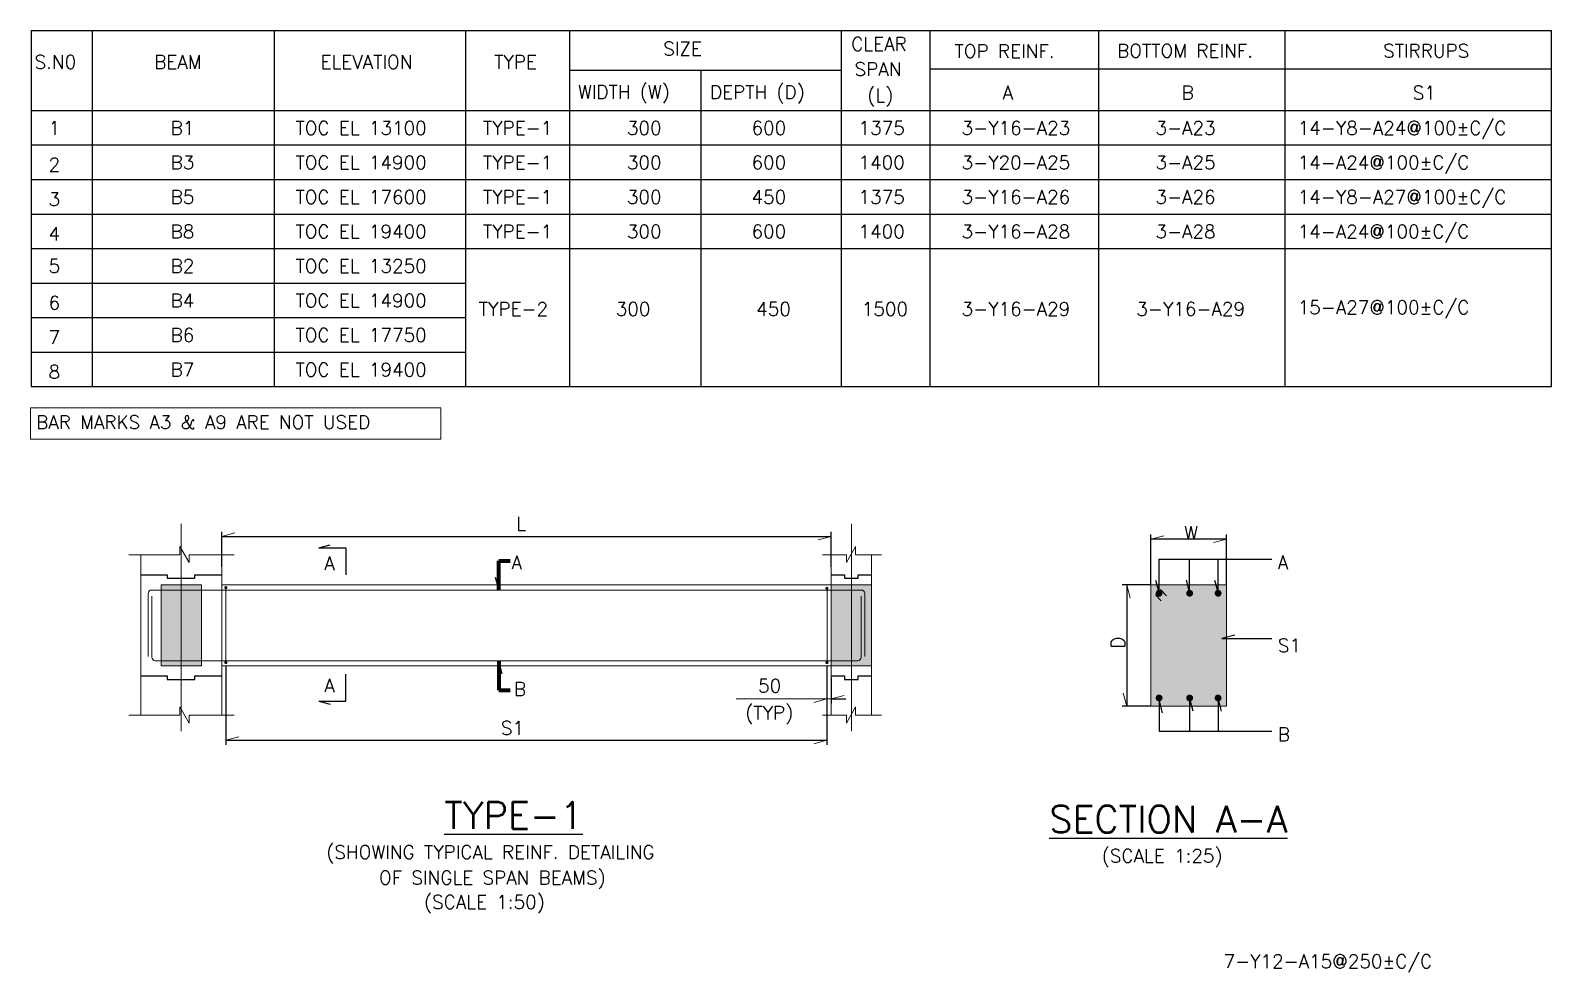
# Model space of a CAD drawing. Header units: millimetres. Extents: x 340192 to 549303, y -616317 to -538642.
# Drawn here: x 518110 to 535028, y -604059 to -593575 of the extents above; entities that cross this region are included whole.
import ezdxf
from ezdxf.enums import TextEntityAlignment as Align
from ezdxf.lldxf.tags import DXFTag

# ---------------------------------------------------------------- set-up
doc = ezdxf.new("R2010")
doc.units = ezdxf.units.MM
doc.header["$LTSCALE"] = 250
doc.header["$MEASUREMENT"] = 0
doc.linetypes.add('DOT2', pattern=[125, 0, -125])
doc.layers.get('DEFPOINTS').update_dxf_attribs({"lineweight": 0})
for name, color, linetype, lineweight in [('2MM', 2, 'Continuous', 0), ('bor', 6, 'Continuous', 0), ('CIVIL', 3, 'Continuous', 0), ('CV-CB-DIM', 2, 'Continuous', 0), ('CV-CB-GRID', 8, 'CENTER', 5), ('CV-CB-LINE', 2, 'Continuous', 0), ('CV-CB-REINFORCEMENT', 6, 'Continuous', 0), ('CV-CB-TEXT', 3, 'Continuous', 0), ('CVTEXT', 3, 'Continuous', 0), ('CVTXT', 3, 'Continuous', 0), ('HATCH', 2, 'Continuous', 0), ('SHADE', 25, 'Continuous', 0), ('TEXT', 3, 'Continuous', 0)]:
    doc.layers.add(name, color=color, linetype=linetype, lineweight=lineweight)
doc.styles.add('ROAMNS', font='romans.shx', dxfattribs={"width": 0.8})
doc.styles.add('ROMANS', font='romans.shx')
doc.styles.get("Standard").update_dxf_attribs({"font": 'romans.shx'})
tags = doc.linetypes.add('CENTER', pattern=[2, 1.25, -0.25, 0.25, -0.25]).pattern_tags.tags
tags[10:11] = [DXFTag(74, 4), DXFTag(75, 0), DXFTag(340, '0'), DXFTag(46, 1.0), DXFTag(50, 0.0), DXFTag(44, 0.0), DXFTag(45, 0.0)]
tags[8:9] = [DXFTag(74, 4), DXFTag(75, 0), DXFTag(340, '0'), DXFTag(46, 1.0), DXFTag(50, 0.0), DXFTag(44, 0.0), DXFTag(45, 0.0)]
tags[6:7] = [DXFTag(74, 4), DXFTag(75, 0), DXFTag(340, '0'), DXFTag(46, 1.0), DXFTag(50, 0.0), DXFTag(44, 0.0), DXFTag(45, 0.0)]
tags[4:5] = [DXFTag(74, 4), DXFTag(75, 0), DXFTag(340, '0'), DXFTag(46, 1.0), DXFTag(50, 0.0), DXFTag(44, 0.0), DXFTag(45, 0.0)]
doc.dimstyles.new('CIVIL', dxfattribs={"dimtxt": 1, "dimasz": 0.0005, "dimexe": 50, "dimexo": 0, "dimgap": 50, "dimtad": 1, "dimdec": 0, "dimlfac": 0.001, "dimzin": 0, "dimdsep": 46, "dimtxsty": 'ROMANS', "dimblk": 'TICK', "dimcen": 0.09, "dimclrd": 2, "dimclre": 2, "dimclrt": 3, "dimadec": 0, "dimazin": 0, "dimtfac": 1, "dimtdec": 0, "dimtofl": 0, "dimtmove": 0, "dimatfit": 3, "dimldrblk": 'TICK', "dimfxl": 1, "dimfrac": 2, "dimtolj": 1, "dimtzin": 0, "dimarcsym": 0})

# ---------------------------------------------------------------- blocks, each defined once
blk = doc.blocks.new('secv1_6')
at = {"layer": 'bor', "lineweight": -2}
for p, q in [((0, 6000), (-670, 3500)), ((0, 6000), (0, 0)), ((0, 0), (6000, 0))]:
    blk.add_line(p, q, dxfattribs=at)
blk = doc.blocks.new('TICK')
at = {"color": 3}
blk.add_line((-289777.747, -77645.713), (0, 0), dxfattribs=at)
blk = doc.blocks.new('*D13')
at = {"layer": 'CVTXT', "color": 2, "lineweight": -2, "transparency": 16777216}
for p, q in [((530570, -599746), (530570, -599186)), ((531413, -599746), (531413, -599186)), ((531413, -599236), (530570, -599236))]:
    blk.add_line(p, q, dxfattribs=at)
at = {"layer": 'DEFPOINTS', "color": 0, "transparency": 16777216}
for p in [(530570, -599236), (530570, -599746, -1931002), (531413, -599746)]:
    blk.add_point(p, dxfattribs=at)
at = {"layer": 'CVTXT', "color": 2, "lineweight": -2, "transparency": 16777216, "xscale": 0.0005, "yscale": 0.0005, "zscale": 0.0005, "rotation": 180}
blk.add_blockref('TICK', (530570, -599236), dxfattribs=at)
at = {"layer": 'CVTXT', "color": 2, "lineweight": -2, "transparency": 16777216, "xscale": 0.0005, "yscale": 0.0005, "zscale": 0.0005}
blk.add_blockref('TICK', (531413, -599236), dxfattribs=at)
blk = doc.blocks.new('*D14')
at = {"layer": 'CVTXT', "color": 2, "lineweight": -2, "transparency": 16777216}
for p, q in [((530570, -599746), (530253, -599746)), ((530303, -599746), (530303, -601096)), ((530570, -601096), (530253, -601096))]:
    blk.add_line(p, q, dxfattribs=at)
at = {"layer": 'DEFPOINTS', "color": 0, "transparency": 16777216}
for p in [(530570, -599746), (530303, -601096), (530570, -601096)]:
    blk.add_point(p, dxfattribs=at)
at = {"layer": 'CVTXT', "color": 2, "lineweight": -2, "transparency": 16777216, "xscale": 0.0005, "yscale": 0.0005, "zscale": 0.0005}
for p, rotation in [((530303, -599746), 90), ((530303, -601096), 270)]:
    blk.add_blockref('TICK', p, dxfattribs=dict(at, rotation=rotation))
blk = doc.blocks.new('*D15')
at = {"layer": 'CVTXT', "color": 2, "lineweight": -2, "transparency": 16777216}
for p, q in [((520283, -600646), (520283, -601524)), ((526969, -600646), (526969, -601524)), ((520283, -601474), (526969, -601474))]:
    blk.add_line(p, q, dxfattribs=at)
at = {"layer": 'DEFPOINTS', "color": 0, "transparency": 16777216}
for p in [(520283, -600646), (526969, -600646), (526969, -601474)]:
    blk.add_point(p, dxfattribs=at)
at = {"layer": 'CVTXT', "color": 2, "lineweight": -2, "transparency": 16777216, "xscale": 0.0005, "yscale": 0.0005, "zscale": 0.0005, "rotation": 180}
blk.add_blockref('TICK', (520283, -601474), dxfattribs=at)
at = {"layer": 'CVTXT', "color": 2, "lineweight": -2, "transparency": 16777216, "xscale": 0.0005, "yscale": 0.0005, "zscale": 0.0005}
blk.add_blockref('TICK', (526969, -601474), dxfattribs=at)
blk = doc.blocks.new('*D16')
at = {"layer": 'CVTXT', "color": 2, "lineweight": -2, "transparency": 16777216}
for p, q in [((520238, -599543), (520238, -599156)), ((520238, -599206), (527015, -599206)), ((527015, -599543), (527015, -599156))]:
    blk.add_line(p, q, dxfattribs=at)
at = {"layer": 'DEFPOINTS', "color": 0, "transparency": 16777216}
for p in [(527015, -599206), (520238, -599543), (527015, -599543)]:
    blk.add_point(p, dxfattribs=at)
at = {"layer": 'CVTXT', "color": 2, "lineweight": -2, "transparency": 16777216, "xscale": 0.0005, "yscale": 0.0005, "zscale": 0.0005, "rotation": 180}
blk.add_blockref('TICK', (520238, -599206), dxfattribs=at)
at = {"layer": 'CVTXT', "color": 2, "lineweight": -2, "transparency": 16777216, "xscale": 0.0005, "yscale": 0.0005, "zscale": 0.0005}
blk.add_blockref('TICK', (527015, -599206), dxfattribs=at)
blk = doc.blocks.new('*D21')
at = {"layer": 'CVTXT', "color": 2, "lineweight": -2, "transparency": 16777216}
for p, q in [((526969, -600751), (526969, -601064)), ((527015, -600780), (527015, -601064)), ((526969, -601014), (526969, -601014)), ((527015, -601014), (527178, -601014))]:
    blk.add_line(p, q, dxfattribs=at)
at = {"layer": 'DEFPOINTS', "color": 0, "transparency": 16777216}
for p in [(526969, -600751), (527015, -600780), (527015, -601014)]:
    blk.add_point(p, dxfattribs=at)
at = {"layer": 'CVTXT', "color": 2, "lineweight": -2, "transparency": 16777216, "xscale": 0.0005, "yscale": 0.0005, "zscale": 0.0005}
blk.add_blockref('TICK', (526969, -601014), dxfattribs=at)
at = {"layer": 'CVTXT', "color": 2, "lineweight": -2, "transparency": 16777216, "xscale": 0.0005, "yscale": 0.0005, "zscale": 0.0005, "rotation": 180}
blk.add_blockref('TICK', (527015, -601014), dxfattribs=at)

msp = doc.modelspace()

# ---------------------------------------------------------------- hatches: boundary and pattern name
at = {"layer": 'HATCH', "linetype": 'DOT2', "ltscale": 0.000703125}
msp.add_hatch(color=25, dxfattribs=at).paths.add_polyline_path([(530569.63, -601095.75), (530569.63, -599745.75), (531413.38, -599745.75), (531413.38, -601095.75)])

# ---------------------------------------------------------------- linework, layer by layer
at = {"color": 2, "lineweight": -2, "ltscale": 0.00075}
for p, q in [((519337.66, -599633.25, -930117.21), (519632.97, -599633.25, -930117.21)), ((519632.97, -599633.25, -930117.21), (519632.97, -599671.16, -930117.21)), ((519632.97, -599671.16, -930117.21), (519937.66, -599671.16, -930117.21)), ((519937.66, -599633.25, -930117.21), (520237.66, -599633.25, -930117.21)), ((519937.66, -599671.16, -930117.21), (519937.66, -599633.25, -930117.21)), ((527015.22, -599633.25, -930117.21), (527165.22, -599633.25, -930117.21)), ((527165.22, -599633.25, -930117.21), (527165.22, -599671.16, -930117.21)), ((527165.22, -599671.16, -930117.21), (527315.22, -599671.16, -930117.21)), ((527315.22, -599633.25, -930117.21), (527465.22, -599633.25, -930117.21)), ((527315.22, -599671.16, -930117.21), (527315.22, -599633.25, -930117.21)), ((519337.66, -600758.25, -930117.21), (519632.97, -600758.25, -930117.21)), ((519632.97, -600758.25, -930117.21), (519632.97, -600796.16, -930117.21)), ((519632.97, -600796.16, -930117.21), (519937.66, -600796.16, -930117.21)), ((519937.66, -600758.25, -930117.21), (520237.66, -600758.25, -930117.21)), ((519937.66, -600796.16, -930117.21), (519937.66, -600758.25, -930117.21)), ((527015.22, -600758.25, -930117.21), (527165.22, -600758.25, -930117.21)), ((527165.22, -600758.25, -930117.21), (527165.22, -600796.16, -930117.21)), ((527165.22, -600796.16, -930117.21), (527315.22, -600796.16, -930117.21)), ((527315.22, -600758.25, -930117.21), (527465.22, -600758.25, -930117.21)), ((527315.22, -600796.16, -930117.21), (527315.22, -600758.25, -930117.21))]:
    msp.add_line(p, q, dxfattribs=at)
at = {"color": 6, "lineweight": -2, "ltscale": 0.000703125, "elevation": -930117.21, "flags": 128}
for points in [[(530681.97, -599838.04, 38, 38, -1), (530643.97, -599838.04, 38, 38, -1), (530681.97, -599838.04, 0, 0, 0)], [(531021.57, -599838.04, 38, 38, -1), (530983.57, -599838.04, 38, 38, -1), (531021.57, -599838.04, 0, 0, 0)], [(530681.97, -601003.46, 38, 38, 1), (530643.97, -601003.46, 38, 38, 1), (530681.97, -601003.46, 0, 0, 0)], [(531021.57, -601003.46, 38, 38, 1), (530983.57, -601003.46, 38, 38, 1), (531021.57, -601003.46, 0, 0, 0)]]:
    msp.add_lwpolyline(points, format="xyseb", dxfattribs=at)
at = {"color": 6, "lineweight": -2, "ltscale": 0.000703125, "const_width": 38, "elevation": -930117.21, "flags": 128}
for points in [[(531338.31, -599838.04, -1), (531300.31, -599838.04, -1), (531338.31, -599838.04)], [(531338.31, -601003.46, 1), (531300.31, -601003.46, 1), (531338.31, -601003.46)]]:
    msp.add_lwpolyline(points, format="xyb", dxfattribs=at)
at = {"color": 6, "lineweight": -2, "ltscale": 0.00075, "const_width": 17.37, "elevation": -930117.21, "flags": 128}
for points in [[(526978.16, -600606.55, -1), (526960.79, -600606.55, -1), (526978.16, -600606.55)], [(526978.16, -600608.79, -1), (526960.79, -600608.79, -1), (526978.16, -600608.79)]]:
    msp.add_lwpolyline(points, format="xyb", dxfattribs=at)
at = {"layer": '2MM', "color": 6, "lineweight": -2, "ltscale": 0.00075}
for p in [(518117.29, -593574.61, -929787.15), (518117.29, -593910.61, -929787.15)]:
    msp.add_line(p, (518117.29, -597538.48, -929787.15), dxfattribs=at)
at = {"layer": '2MM', "color": 2, "lineweight": -2, "ltscale": 0.00075}
for p, q in [((518801.42, -597538.48, -929787.15), (518801.42, -593574.61, -929787.15)), ((518801.42, -597538.48, -929787.15), (518801.42, -593574.61, -929787.15)), ((520823.82, -597538.48, -929787.15), (520823.82, -593574.61, -929787.15)), ((522953.97, -597538.48, -929787.15), (522953.97, -593574.61, -929787.15)), ((524109.2, -597538.48, -929787.15), (524109.2, -593574.61, -929787.15)), ((527130.87, -597538.48, -929787.15), (527130.87, -593574.61, -929787.15)), ((528117.23, -597538.48, -929787.15), (528117.23, -593574.61, -929787.15)), ((529994.29, -597538.48, -929787.15), (529994.29, -593574.61, -929787.15)), ((532063.84, -597538.48, -929787.15), (532063.84, -593574.61, -929787.15)), ((518801.42, -597538.48, -929787.15), (518801.42, -593910.61, -929787.15)), ((528117.23, -597538.48, -929787.15), (528117.23, -593910.61, -929787.15)), ((525570.09, -597538.48, -929787.15), (525570.09, -594016, -929787.15)), ((528117.23, -597538.48, -929787.15), (528117.23, -594003.25, -929787.15)), ((528117.23, -597538.48, -929787.15), (528117.23, -594023.26, -929787.15))]:
    msp.add_line(p, q, dxfattribs=at)
at = {"layer": 'CIVIL', "ltscale": 0.00075}
for p, q in [((519337.66, -599410.15, -930117.21), (519337.66, -601195.93, -930117.21)), ((520237.66, -599410.17, -930117.21), (520237.66, -601195.95, -930117.21)), ((527015.22, -599410.17, -930117.21), (527015.22, -601195.93, -930117.21)), ((527465.22, -599410.15, -930117.21), (527465.22, -601195.9, -930117.21)), ((527465.22, -599410.17, -930117.21), (527465.22, -601195.9, -930117.21)), ((520237.66, -599745.75, -930117.21), (527015.22, -599745.75, -930117.21)), ((520237.66, -600645.75, -930117.21), (527015.22, -600645.75, -930117.21))]:
    msp.add_line(p, q, dxfattribs=at)
at = {"layer": 'CIVIL', "color": 3, "linetype": 'Continuous', "ltscale": 0.000375}
for p, q in [((519562.66, -599745.75, -930117.21), (519562.66, -600645.75, -930117.21)), ((520012.66, -599745.75, -930117.21), (519562.66, -599745.75, -930117.21)), ((520012.66, -599745.75, -930117.21), (520012.66, -600645.75, -930117.21)), ((527015.22, -599745.75, -930117.21), (527015.22, -600645.75, -930117.21)), ((527465.22, -599745.75, -930117.21), (527015.22, -599745.75, -930117.21)), ((527465.22, -599745.75, -930117.21), (527465.22, -600645.75, -930117.21)), ((527465.22, -599777.25, -930092.45), (527465.22, -600645.75, -930117.21)), ((520012.66, -600645.75, -930117.21), (519562.66, -600645.75, -930117.21)), ((527465.22, -600645.75, -930117.21), (527015.22, -600645.75, -930117.21))]:
    msp.add_line(p, q, dxfattribs=at)
at = {"layer": 'CIVIL', "ltscale": 0.000703125}
msp.add_line((531413.38, -599745.75, -930117.21), (530569.63, -599745.75, -930117.21), dxfattribs=at)
at = {"layer": 'CIVIL', "color": 6, "ltscale": 0.000703125}
for p, q in [((530621.24, -599854.11, -932496.23), (530685.51, -599922.57, -935081.22)), ((530679.53, -599796.97, -932496.23), (530743.8, -599865.42, -935081.22))]:
    msp.add_line(p, q, dxfattribs=at)
at = {"layer": 'CIVIL', "color": 2, "linetype": 'ByBlock', "elevation": -930117.21, "flags": 128}
for points in [[(519206.19, -599410.15), (519773.67, -599410.15), (519773.67, -599316.99)], [(519773.67, -599316.99), (519874.91, -599496.4), (519874.91, -599410.17), (520376.08, -599410.17)], [(527286.51, -599316.99), (527185.27, -599496.4), (527185.27, -599410.17), (526917.77, -599410.17)], [(527576.11, -599410.15), (527286.51, -599410.15), (527286.51, -599316.99)], [(519206.19, -601195.93), (519773.67, -601195.93), (519773.67, -601102.76)], [(519773.67, -601102.76), (519874.91, -601282.17), (519874.91, -601195.95), (520376.08, -601195.95)], [(527286.51, -601102.74), (527185.27, -601282.15), (527185.27, -601195.93), (526917.77, -601195.93)], [(527576.11, -601195.9), (527286.51, -601195.9), (527286.51, -601102.74)]]:
    msp.add_lwpolyline(points, dxfattribs=at)
at = {"layer": 'CIVIL', "ltscale": 0.000703125, "elevation": -930117.21, "flags": 128}
msp.add_lwpolyline([(530569.63, -599745.75), (530569.63, -601095.75), (531413.38, -601095.75), (531413.38, -599745.75)], dxfattribs=at)
at = {"layer": 'CV-CB-DIM', "color": 2, "ltscale": 1.5}
msp.add_line((527015.22, -601013.88, -930117.21), (525959.44, -601013.88, -930117.21), dxfattribs=at)
at = {"layer": 'CV-CB-GRID', "ltscale": 2}
for p, q in [((519787.66, -601372.62, -932854.5), (519787.66, -599066.87, -929922.06)), ((527240.22, -601372.62, -932919.33), (527240.22, -599066.87, -929986.89))]:
    msp.add_line(p, q, dxfattribs=at)
at = {"layer": 'CV-CB-LINE'}
msp.add_3dface([(518110.42, -597775.48), (522676.05, -597775.48), (522676.05, -598122.66), (518110.42, -598122.66)], dxfattribs=at)
at = {"layer": 'CV-CB-REINFORCEMENT', "color": 6, "ltscale": 0.00075}
for p, q in [((519419.05, -599841.37, -930117.21), (519419.05, -600543.57, -930117.21)), ((519461.16, -599870.87, -930117.21), (519461.16, -600550.29, -930117.21)), ((520282.66, -599783.77, -930117.21), (520282.66, -600589.5, -930117.21)), ((527348.11, -599870.87, -930117.21), (527348.11, -600550.29, -930117.21)), ((527390.22, -599841.37, -930117.21), (527390.22, -600543.57, -930117.21))]:
    msp.add_line(p, q, dxfattribs=at)
at = {"layer": 'CV-CB-REINFORCEMENT', "ltscale": 0.00075}
for p, q in [((519458.42, -599802, -930117.21), (527350.84, -599802, -930117.21)), ((526970.22, -599774.79, -930117.21), (526970.22, -600589.5, -930117.21)), ((526970.22, -600017.04, -930117.21), (526970.22, -600589.5, -930117.21)), ((519496.87, -600589.5, -932626.57), (527312.39, -600589.5, -930291.11))]:
    msp.add_line(p, q, dxfattribs=at)
at = {"layer": 'CV-CB-REINFORCEMENT', "color": 6, "lineweight": -2, "ltscale": 0.00075, "const_width": 17.37, "elevation": -930117.21, "flags": 128}
msp.add_lwpolyline([(520275.4, -599775.21, 1), (520292.77, -599775.21, 1), (520275.4, -599775.21)], format="xyb", dxfattribs=at)
at = {"layer": 'CV-CB-REINFORCEMENT', "lineweight": -2, "ltscale": 0.00075, "const_width": 17.37, "elevation": -930117.21, "flags": 128}
for points in [[(526977.48, -599783.48, -1), (526960.11, -599783.48, -1), (526977.48, -599783.48)], [(526977.48, -599783.65, -1), (526960.11, -599783.65, -1), (526977.48, -599783.65)]]:
    msp.add_lwpolyline(points, format="xyb", dxfattribs=at)
at = {"layer": 'CV-CB-REINFORCEMENT', "color": 6, "lineweight": -2, "ltscale": 0.00075, "elevation": -930117.21, "flags": 128}
msp.add_lwpolyline([(520274.71, -600608.79, 17.37, 17.37, 1), (520292.09, -600608.79, 17.37, 17.37, 1), (520274.71, -600608.79, 0, 0, 0)], format="xyseb", dxfattribs=at)
at = {"layer": 'CV-CB-REINFORCEMENT', "color": 6, "ltscale": 0.00075}
for centre, start, end in [((519458.42, -599841.37, -930117.21), 90, 180), ((519500.53, -600550.29, -930117.21), 180, 264.663036)]:
    msp.add_arc(centre, 39.38, start, end, dxfattribs=at)
at = {"layer": 'CV-CB-REINFORCEMENT', "color": 6, "ltscale": 0.00075, "extrusion": (0, 0, -1)}
for centre, start, end in [((-527350.84, -599841.37, 930117.21), 90, 180), ((-527308.73, -600550.29, 930117.21), 180, 264.663036)]:
    msp.add_arc(centre, 39.38, start, end, dxfattribs=at)
at = {"layer": 'CVTXT', "color": 6, "lineweight": -2, "ltscale": 0.00075}
for p, q in [((518117.29, -593574.61, -929787.15), (535027.92, -593574.61, -929787.15)), ((535027.92, -597538.48, -929787.15), (535027.92, -593574.61, -929787.15)), ((524109.2, -594016, -929787.15), (527130.87, -594016, -929787.15)), ((528117.23, -594003.25, -929787.15), (535027.92, -594003.25, -929787.15)), ((518117.29, -594465.26, -929787.15), (535027.92, -594465.26, -929787.15)), ((518117.29, -597538.48, -929787.15), (535027.92, -597538.48, -929787.15))]:
    msp.add_line(p, q, dxfattribs=at)
at = {"layer": 'CVTXT', "color": 1, "lineweight": -2, "ltscale": 0.00075}
for p, q in [((518117.29, -594849.41, -929787.15), (535027.92, -594849.41, -929787.15)), ((518117.29, -594849.41, -929787.15), (535027.92, -594849.41, -929787.15)), ((518117.29, -595233.56, -929787.15), (535027.92, -595233.56, -929787.15)), ((518117.29, -595617.72, -929787.15), (535027.92, -595617.72, -929787.15)), ((518117.29, -596001.87, -929787.15), (535027.92, -596001.87, -929787.15)), ((518117.29, -596386.02, -929787.15), (522953.97, -596386.02, -929787.15)), ((518117.29, -596386.02, -929787.15), (522953.97, -596386.02, -929787.15)), ((518117.29, -596770.17, -929787.15), (522953.97, -596770.17, -929787.15)), ((518117.29, -597154.33, -929787.15), (522953.97, -597154.33, -929787.15))]:
    msp.add_line(p, q, dxfattribs=at)
at = {"layer": 'SHADE', "color": 25, "ltscale": 0.000375, "extrusion": (0, 0, -1)}
msp.add_solid([(-519562.66, -599745.75, 930117.21), (-520012.66, -599745.75, 930117.21), (-519562.66, -600645.75, 930117.21), (-520012.66, -600645.75, 930117.21)], dxfattribs=at)
at = {"layer": 'SHADE', "color": 25, "ltscale": 0.000375}
msp.add_solid([(527015.22, -599745.75, -930117.21), (527465.22, -599745.75, -930117.21), (527015.22, -600645.75, -930117.21), (527465.22, -600645.75, -930117.21)], dxfattribs=at)

# ---------------------------------------------------------------- block references
at = {"lineweight": -2, "ltscale": 0.0005}
ref = msp.add_blockref('secv1_6', (521617.56, -599332.5, -929694.78), dxfattribs=dict(at, xscale=0.05, yscale=-0.05, zscale=0.05, rotation=270))
ref.add_attrib('P', 'A', (521378.09, -599579.6, -929694.78), dxfattribs={"layer": 'bor', "height": 150})
ref = msp.add_blockref('secv1_6', (521617.56, -601037.28, -929694.78), dxfattribs=dict(at, xscale=0.05, yscale=0.05, zscale=0.05, rotation=90.00000000000001))
ref.add_attrib('P', 'A', dxfattribs={"layer": 'bor', "height": 150}).set_placement((521378.09, -600790.18, -929694.78), align=Align.TOP_LEFT)

# ---------------------------------------------------------------- texts
at = {"layer": 'CV-CB-TEXT', "color": 6, "lineweight": -2, "style": 'ROAMNS'}
for s, p in [('SIZE', (525148.5, -593853.28, -929787.15)), ('CLEAR ', (527238.57, -593801.47, -929787.15)), ('TOP REINF.', (528388.15, -593880.29, -929787.15)), ('BOTTOM REINF.', (530196.39, -593876.67, -929787.15)), ('STIRRUPS', (533154.8, -593876.67, -929787.15)), ('S.N0', (518156.7, -594000.5, -929787.15)), ('BEAM ', (519487.15, -594000.5, -929787.15)), ('ELEVATION', (521336.79, -594000.5, -929787.15)), ('TYPE', (523267.61, -594000.5, -929787.15)), ('SPAN', (527276.34, -594081.42, -929787.15)), ('WIDTH (W)', (524198.6, -594334.77, -929787.15)), ('DEPTH (D)', (525667.59, -594337.1, -929787.15)), ('(L)', (527417.58, -594371.98, -929787.15)), ('A', (528923.63, -594342.86, -929787.15)), ('B', (530913.5, -594342.86, -929787.15)), ('S1', (533483, -594342.86, -929787.15))]:
    msp.add_text(s, height=150, dxfattribs=at).set_placement(p)
at = {"layer": 'CV-CB-TEXT', "lineweight": 0, "style": 'ROMANS'}
msp.add_text('7-Y12-A15@250%%pC/C', height=150, dxfattribs=at).set_placement((531379.54, -603859.27, 594389.79), align=Align.TOP_LEFT)
at = {"layer": 'CVTEXT', "color": 3, "lineweight": -2, "style": 'ROMANS'}
for s, p in [('1', (518312.5, -594735.03, -929787.15)), ('B1', (519669.6, -594735.03, -929787.15)), ('TOC EL 13100', (521058.29, -594735.03, -929787.15)), ('TYPE-1', (523142.72, -594735.03, -929787.15)), ('300', (524744.37, -594735.03, -929787.15)), ('600', (526130, -594735.03, -929787.15)), ('1375', (527320.22, -594735.03, -929787.15)), ('3-Y16-A23', (528465.89, -594735.03, -929787.15)), ('3-A23', (530622.74, -594735.03, -929787.15)), ('14-Y8-A24@100±C/C', (532204.16, -594735.03, -929787.15)), ('B3', (519669.6, -595119.18, -929787.15)), ('TOC EL 14900', (521058.29, -595119.18, -929787.15)), ('TYPE-1', (523142.72, -595119.18, -929787.15)), ('300', (524744.37, -595119.18, -929787.15)), ('600', (526130, -595119.18, -929787.15)), ('1400', (527320.22, -595119.18, -929787.15)), ('3-Y20-A25', (528465.89, -595119.18, -929787.15)), ('3-A25', (530622.74, -595119.18, -929787.15)), ('14-A24@100±C/C', (532204.16, -595119.18, -929787.15)), ('2', (518312.5, -595144.04, -929787.15)), ('14-Y8-A27@100±C/C', (532204.16, -595503.33, -929787.15)), ('3', (518312.5, -595528.19, -929787.15)), ('B5', (519669.6, -595503.33, -929787.15)), ('TOC EL 17600', (521058.29, -595503.33, -929787.15)), ('TYPE-1', (523142.72, -595503.33, -929787.15)), ('300', (524744.37, -595503.33, -929787.15)), ('450', (526130, -595503.33, -929787.15)), ('1375', (527320.22, -595503.33, -929787.15)), ('3-Y16-A26', (528465.89, -595503.33, -929787.15)), ('3-A26', (530622.74, -595503.33, -929787.15)), ('4', (518312.5, -595912.35, -929787.15)), ('B8', (519669.6, -595887.49, -929787.15)), ('TOC EL 19400', (521058.29, -595887.49, -929787.15)), ('TYPE-1', (523142.72, -595887.49, -929787.15)), ('300', (524744.37, -595887.49, -929787.15)), ('600', (526130, -595887.49, -929787.15)), ('1400', (527320.22, -595887.49, -929787.15)), ('3-Y16-A28', (528465.89, -595887.49, -929787.15)), ('3-A28', (530622.74, -595887.49, -929787.15)), ('14-A24@100±C/C', (532204.16, -595887.49, -929787.15)), ('5', (518312.5, -596271.64, -929787.15)), ('B2', (519669.6, -596271.64, -929787.15)), ('TOC EL 13250', (521058.29, -596271.64, -929787.15)), ('B4', (519669.6, -596655.79, -929787.15)), ('TOC EL 14900', (521058.29, -596655.79, -929787.15)), ('6', (518312.5, -596680.65, -929787.15)), ('TYPE-2', (523096.27, -596749.07, -929787.15)), ('300', (524620.03, -596749.07, -929787.15)), ('450', (526181.78, -596749.07, -929787.15)), ('1500', (527356.25, -596749.07, -929787.15)), ('3-Y16-A29', (528465.89, -596749.07, -929787.15)), ('3-Y16-A29', (530409.54, -596749.07, -929787.15)), ('15-A27@100±C/C', (532204.16, -596731.18, -929787.15)), ('7', (518312.5, -597064.8, -929787.15)), ('B6', (519669.6, -597039.94, -929787.15)), ('TOC EL 17750', (521058.29, -597039.94, -929787.15)), ('8', (518312.5, -597448.96, -929787.15)), ('B7', (519669.6, -597424.1, -929787.15)), ('TOC EL 19400', (521058.29, -597424.1, -929787.15)), ('BAR MARKS A3 & A9 ARE NOT USED', (518174.09, -598009.31, -929787.15))]:
    msp.add_text(s, height=150, dxfattribs=at).set_placement(p)
at = {"layer": 'CVTEXT', "lineweight": -2, "style": 'ROMANS'}
for s, p in [('L', (523513.92, -599138.44, -930117.21)), ('A', (523460.75, -599569.78, -930117.21)), ('B', (523487.6, -600978.87, -930117.21)), ('50', (526203.37, -600943.08, -930117.21)), ('(TYP)', (526060.58, -601243.29, -930117.21)), ('S1', (523342.36, -601412.34, -930117.21)), ('(SHOWING TYPICAL REINF. DETAILING', (521400.41, -602793.89, -930117.21)), ('(SCALE 1:25)', (530025.11, -602835.16, -931765.55)), ('OF SINGLE SPAN BEAMS)', (521987.28, -603078.1, -930117.21)), ('(SCALE 1:50)', (522487.69, -603349.15, -931765.55))]:
    msp.add_text(s, height=150, dxfattribs=at).set_placement(p)
at = {"layer": 'CVTEXT', "lineweight": -2, "char_height": 150, "attachment_point": 7, "line_spacing_factor": 0.6, "style": 'ROMANS'}
for s, insert in [('W', (530939.42, -599240.29, -930117.21)), ('A', (531982.87, -599568.53, -930117.21)), ('S1', (531982.87, -600493.82, -930117.21)), ('B', (531982.87, -601483.55, -930117.21))]:
    msp.add_mtext(s, dxfattribs=dict(at, insert=insert))
at = {"layer": 'CVTEXT', "lineweight": -2, "insert": (530281.53, -600453.7, -930117.21), "char_height": 150, "attachment_point": 7, "rotation": 90, "line_spacing_factor": 0.6, "style": 'ROMANS'}
msp.add_mtext('D', dxfattribs=at)
at = {"layer": 'TEXT', "color": 6, "lineweight": -2, "style": 'ROMANS'}
for s, p in [('%%uTYPE-1%%U', (522712.65, -602460.64, -930117.21)), ('%%uSECTION A-A%%U', (529441.64, -602501.91, -931765.55))]:
    msp.add_text(s, height=300, dxfattribs=at).set_placement(p)

# ---------------------------------------------------------------- dimensions: what is measured, and where the dimension line sits
at = {"layer": 'CVTXT', "color": 2, "lineweight": -2}
for base, p1, p2, picture, middle in [((527015.22, -599205.77, -930117.21), (520237.66, -599542.68, -930117.21), (527015.22, -599542.68, -930117.21), '*D16', (523626.44, -599205.77, -930117.21)), ((526969.48, -601474.06, -930117.21), (520283.4, -600645.75, -930117.21), (526969.48, -600645.75, -930117.21), '*D15', (523626.44, -601474.06, -930117.21))]:
    dim = msp.add_linear_dim(base=base, p1=p1, p2=p2, text=' ', dimstyle='CIVIL', override={"dimcen": 0.09}, dxfattribs=at)
    dim.commit()
    dim.dimension.update_dxf_attribs({"geometry": picture, "text_midpoint": middle})
for base, p1, p2, angle, picture, middle in [((530569.63, -599236.31, -930117.21), (531413.38, -599745.75, -930117.21), (530569.63, -599745.75, -2861119.36), 180, '*D13', (530991.5, -599236.31, -930117.21)), ((530303.15, -601095.75, -930117.21), (530569.63, -599745.75, -930117.21), (530569.63, -601095.75, -930117.21), 270, '*D14', (530303.15, -600420.75, -930117.21))]:
    dim = msp.add_linear_dim(base=base, p1=p1, p2=p2, angle=angle, text=' ', dimstyle='CIVIL', override={"dimexo": 0, "dimcen": 0.09}, dxfattribs=at)
    dim.commit()
    dim.dimension.update_dxf_attribs({"geometry": picture, "text_midpoint": middle})
dim = msp.add_linear_dim(base=(527015.22, -601013.88, -930117.21), p1=(526969.48, -600751.35, -930117.21), p2=(527015.22, -600779.62, -930117.21), text=' ', dimstyle='CIVIL', override={"dimcen": 0.09}, dxfattribs=at)
dim.commit()
dim.dimension.update_dxf_attribs({"geometry": '*D21', "text_midpoint": (527127.72, -601013.88, -930117.21), "dimtype": 160})

# ---------------------------------------------------------------- leaders
for points, override in [([(523318.5, -599803.08, -930117.21), (523318.5, -599477.47, -930117.21), (523446.6, -599477.47, -930117.21)], {"dimscale": 1, "dimtxt": 1, "dimasz": 0.0005, "dimgap": 50, "dimtad": 1, "dimtxsty": 'ROMANS', "dimclrd": 0, "dimldrblk": 'TICK', "dimlwd": 65534}), ([(530662.97, -599838.04, -930117.21), (530662.97, -599459.2, -930117.21), (531917.29, -599459.2, -930117.21)], {"dimtxt": 1, "dimasz": 0.0005, "dimgap": 50, "dimtxsty": 'ROMANS', "dimclrd": 0}), ([(531002.57, -599838.04, -930117.21), (531002.57, -599459.2, -930117.21)], {"dimtxt": 1, "dimasz": 0.0005, "dimgap": 50, "dimtxsty": 'ROMANS', "dimclrd": 0}), ([(531319.31, -599838.04, -930117.21), (531319.31, -599459.2, -930117.21)], {"dimtxt": 1, "dimasz": 0.0005, "dimgap": 50, "dimtxsty": 'ROMANS', "dimclrd": 0}), ([(531360.64, -600342.74, -930117.21), (531917.29, -600342.74, -930117.21)], {"dimtxt": 1, "dimasz": 0.0005, "dimgap": 50, "dimtxsty": 'ROMANS', "dimclrd": 0}), ([(523318.5, -600589.04, -930117.21), (523318.5, -600914.65, -930117.21), (523446.6, -600914.65, -930117.21)], {"dimscale": 1, "dimtxt": 1, "dimasz": 0.0005, "dimgap": 50, "dimtad": 1, "dimtxsty": 'ROMANS', "dimclrd": 0, "dimldrblk": 'TICK', "dimlwd": 65534}), ([(530662.97, -601022.45, -930117.21), (530662.97, -601374.22, -930117.21), (531917.29, -601374.22, -930117.21)], {"dimtxt": 1, "dimasz": 0.0005, "dimgap": 50, "dimtxsty": 'ROMANS', "dimclrd": 0}), ([(531002.57, -601003.46, -930117.21), (531002.57, -601374.22, -930117.21)], {"dimtxt": 1, "dimasz": 0.0005, "dimgap": 50, "dimtxsty": 'ROMANS', "dimclrd": 0}), ([(531319.31, -601003.46, -930117.21), (531319.31, -601374.22, -930117.21)], {"dimtxt": 1, "dimasz": 0.0005, "dimgap": 50, "dimtxsty": 'ROMANS', "dimclrd": 0})]:
    msp.add_leader(points, dimstyle='CIVIL', override=override, dxfattribs=at)

doc.saveas('drawing.dxf')
